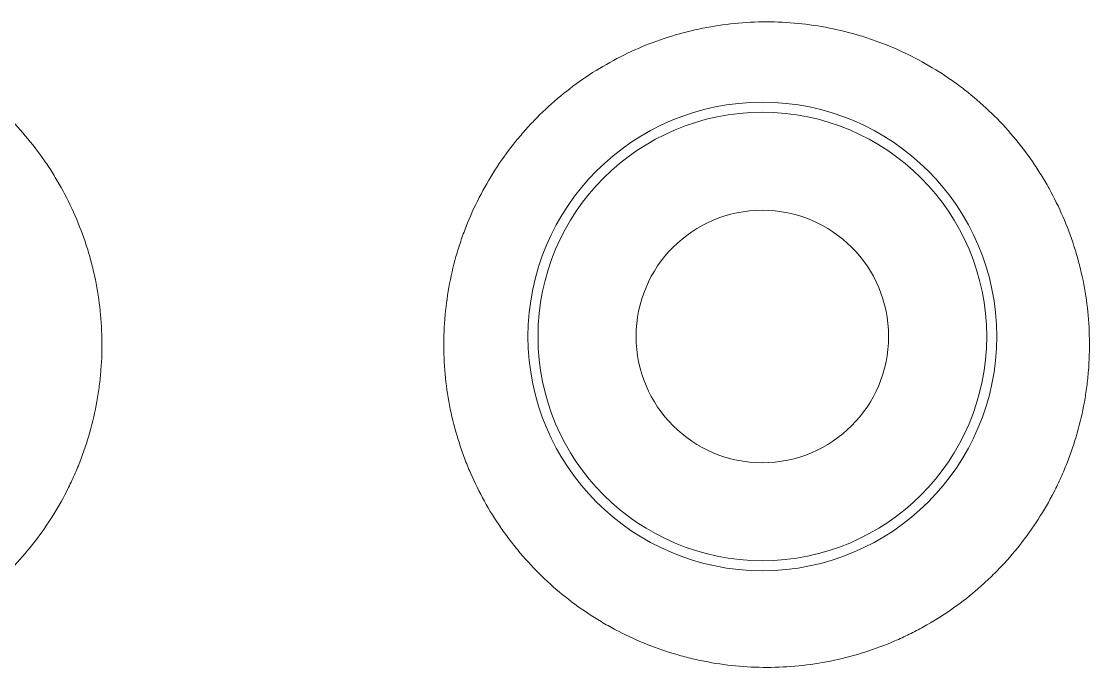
# Model space of a CAD drawing. Header units: inches. Extents: x 3778 to 56227, y -16914 to 35091.
# Drawn here: x 34996.969 to 35000.226, y -13107.716 to -13105.745 of the extents above; entities that cross this region are included whole.
import ezdxf

# ---------------------------------------------------------------- set-up
doc = ezdxf.new("R2010")
doc.units = ezdxf.units.IN
doc.header["$LTSCALE"] = 100
doc.header["$MEASUREMENT"] = 0
doc.layers.add('2-con', color=2, linetype='Continuous')
doc.layers.add('mark-B', color=2, linetype='Continuous', lineweight=20)

# ---------------------------------------------------------------- blocks, each defined once
blk = doc.blocks.new('무풍1way 일반')
at = {"layer": 'mark-B'}
for radius in [0.7146, 0.7146, 0.7146, 0.684, 0.385]:
    blk.add_circle((539.2174, -435.2882), radius, dxfattribs=at)
for points, knots in [([(539.2174, -436.2479), (539.1522, -436.2487), (539.088, -436.2431), (538.9934, -436.2255), (538.962, -436.2181), (538.9155, -436.2046), (538.9, -436.1997), (538.8693, -436.1891), (538.8541, -436.1835), (538.7793, -436.1535), (538.7224, -436.124), (538.6551, -436.0803), (538.6419, -436.0712), (538.6157, -436.0523), (538.6028, -436.0425), (538.5649, -436.0122), (538.5408, -435.9909), (538.472, -435.924), (538.4308, -435.8752), (538.385, -435.8088), (538.3762, -435.7953), (538.3592, -435.7678), (538.3348, -435.7262), (538.2996, -435.6545), (538.2771, -435.5947), (538.2623, -435.5489), (538.2578, -435.5335), (538.2495, -435.5024), (538.2456, -435.4866), (538.2286, -435.4077), (538.2213, -435.3442), (538.2196, -435.2482), (538.2206, -435.2161), (538.2245, -435.1678), (538.2262, -435.1516), (538.2303, -435.1195), (538.2328, -435.1036), (538.2471, -435.0245), (538.2646, -434.9628), (538.294, -434.8879), (538.3003, -434.873), (538.3136, -434.8434), (538.3207, -434.8287), (538.3429, -434.7854), (538.359, -434.7574), (538.4111, -434.6763), (538.451, -434.6258), (538.5075, -434.5673), (538.5192, -434.5558), (538.5429, -434.5336), (538.5792, -434.5012), (538.6431, -434.4522), (538.6979, -434.4181), (538.7403, -434.3945), (538.7547, -434.387), (538.784, -434.3726), (538.7988, -434.3658), (538.8734, -434.3336), (538.9347, -434.314), (539.0294, -434.2938), (539.0614, -434.2885), (539.1262, -434.2812), (539.1585, -434.2792), (539.2552, -434.278), (539.3192, -434.2834), (539.3988, -434.2981), (539.4147, -434.3015), (539.4463, -434.309), (539.4933, -434.3213), (539.5692, -434.3474), (539.6275, -434.374), (539.6703, -434.3962), (539.6844, -434.4039), (539.7123, -434.4202), (539.7262, -434.4287), (539.794, -434.4727), (539.844, -434.5127), (539.9128, -434.5795), (539.9347, -434.603), (539.966, -434.6399), (539.9761, -434.6526), (539.9957, -434.6782), (540.0052, -434.6912), (540.0507, -434.7571), (540.0817, -434.8129), (540.1136, -434.8865), (540.1196, -434.9014), (540.131, -434.9316), (540.1363, -434.9469), (540.1511, -434.993), (540.1595, -435.0239), (540.1798, -435.1176), (540.1872, -435.1812), (540.1887, -435.262), (540.1886, -435.2783), (540.1876, -435.3106), (540.1849, -435.3588), (540.1746, -435.4382), (540.1602, -435.5007), (540.1471, -435.5472), (540.1423, -435.5627), (540.132, -435.5934), (540.1264, -435.6087), (540.0968, -435.6841), (540.0675, -435.7413), (540.0154, -435.8225), (539.9967, -435.8489), (539.9664, -435.8872), (539.9559, -435.8997), (539.9346, -435.9241), (539.9236, -435.9361), (539.8676, -435.9941), (539.8185, -436.0358), (539.7386, -436.0912), (539.7107, -436.1085), (539.654, -436.14), (539.5961, -436.1686), (539.5358, -436.1912), (539.4743, -436.2109), (539.4429, -436.2193), (539.3471, -436.2398), (539.2826, -436.247), (539.2174, -436.2479)], [0, 0, 0, 0, 0.03125, 0.03125, 0.046875, 0.046875, 0.054687, 0.054687, 0.0625, 0.0625, 0.09375, 0.09375, 0.101562, 0.101562, 0.109375, 0.109375, 0.125, 0.125, 0.15625, 0.15625, 0.164062, 0.164062, 0.171875, 0.1875, 0.203125, 0.203125, 0.210937, 0.210937, 0.21875, 0.21875, 0.25, 0.25, 0.265625, 0.265625, 0.273437, 0.273437, 0.28125, 0.28125, 0.3125, 0.3125, 0.320312, 0.320312, 0.328125, 0.328125, 0.34375, 0.34375, 0.375, 0.375, 0.382812, 0.382812, 0.390625, 0.40625, 0.421875, 0.421875, 0.429687, 0.429687, 0.4375, 0.4375, 0.46875, 0.46875, 0.484375, 0.484375, 0.5, 0.5, 0.53125, 0.53125, 0.539062, 0.539062, 0.546875, 0.5625, 0.578125, 0.578125, 0.585937, 0.585937, 0.59375, 0.59375, 0.625, 0.625, 0.640625, 0.640625, 0.648437, 0.648437, 0.65625, 0.65625, 0.6875, 0.6875, 0.695312, 0.695312, 0.703125, 0.703125, 0.71875, 0.71875, 0.75, 0.75, 0.757812, 0.757812, 0.765625, 0.78125, 0.796875, 0.796875, 0.804687, 0.804687, 0.8125, 0.8125, 0.84375, 0.84375, 0.859375, 0.859375, 0.867187, 0.867187, 0.875, 0.875, 0.90625, 0.90625, 0.921875, 0.921875, 0.9375, 0.953125, 0.953125, 0.96875, 0.96875, 1, 1, 1, 1]), ([(539.2174, -436.2479), (539.1522, -436.2487), (539.088, -436.2431), (538.9934, -436.2255), (538.962, -436.2181), (538.9155, -436.2046), (538.9, -436.1997), (538.8693, -436.1891), (538.8541, -436.1835), (538.7793, -436.1535), (538.7224, -436.124), (538.6551, -436.0803), (538.6419, -436.0712), (538.6157, -436.0523), (538.6028, -436.0425), (538.5649, -436.0122), (538.5408, -435.9909), (538.472, -435.924), (538.4308, -435.8752), (538.385, -435.8088), (538.3762, -435.7953), (538.3592, -435.7678), (538.3348, -435.7262), (538.2996, -435.6545), (538.2771, -435.5947), (538.2623, -435.5489), (538.2578, -435.5335), (538.2495, -435.5024), (538.2456, -435.4866), (538.2286, -435.4077), (538.2213, -435.3442), (538.2196, -435.2482), (538.2206, -435.2161), (538.2245, -435.1678), (538.2262, -435.1516), (538.2303, -435.1195), (538.2328, -435.1036), (538.2471, -435.0245), (538.2646, -434.9628), (538.294, -434.8879), (538.3003, -434.873), (538.3136, -434.8434), (538.3207, -434.8287), (538.3429, -434.7854), (538.359, -434.7574), (538.4111, -434.6763), (538.451, -434.6258), (538.5075, -434.5673), (538.5192, -434.5558), (538.5429, -434.5336), (538.5792, -434.5012), (538.6431, -434.4522), (538.6979, -434.4181), (538.7403, -434.3945), (538.7547, -434.387), (538.784, -434.3726), (538.7988, -434.3658), (538.8734, -434.3336), (538.9347, -434.314), (539.0294, -434.2938), (539.0614, -434.2885), (539.1262, -434.2812), (539.1585, -434.2792), (539.2552, -434.278), (539.3192, -434.2834), (539.3988, -434.2981), (539.4147, -434.3015), (539.4463, -434.309), (539.4933, -434.3213), (539.5692, -434.3474), (539.6275, -434.374), (539.6703, -434.3962), (539.6844, -434.4039), (539.7123, -434.4202), (539.7262, -434.4287), (539.794, -434.4727), (539.844, -434.5127), (539.9128, -434.5795), (539.9347, -434.603), (539.966, -434.6399), (539.9761, -434.6526), (539.9957, -434.6782), (540.0052, -434.6912), (540.0507, -434.7571), (540.0817, -434.8129), (540.1136, -434.8865), (540.1196, -434.9014), (540.131, -434.9316), (540.1363, -434.9469), (540.1511, -434.993), (540.1595, -435.0239), (540.1798, -435.1176), (540.1872, -435.1812), (540.1887, -435.262), (540.1886, -435.2783), (540.1876, -435.3106), (540.1849, -435.3588), (540.1746, -435.4382), (540.1602, -435.5007), (540.1471, -435.5472), (540.1423, -435.5627), (540.132, -435.5934), (540.1264, -435.6087), (540.0968, -435.6841), (540.0675, -435.7413), (540.0154, -435.8225), (539.9967, -435.8489), (539.9664, -435.8872), (539.9559, -435.8997), (539.9346, -435.9241), (539.9236, -435.9361), (539.8676, -435.9941), (539.8185, -436.0358), (539.7386, -436.0912), (539.7107, -436.1085), (539.654, -436.14), (539.5961, -436.1686), (539.5358, -436.1912), (539.4743, -436.2109), (539.4429, -436.2193), (539.3471, -436.2398), (539.2826, -436.247), (539.2174, -436.2479)], [0, 0, 0, 0, 0.03125, 0.03125, 0.046875, 0.046875, 0.054687, 0.054687, 0.0625, 0.0625, 0.09375, 0.09375, 0.101562, 0.101562, 0.109375, 0.109375, 0.125, 0.125, 0.15625, 0.15625, 0.164062, 0.164062, 0.171875, 0.1875, 0.203125, 0.203125, 0.210937, 0.210937, 0.21875, 0.21875, 0.25, 0.25, 0.265625, 0.265625, 0.273437, 0.273437, 0.28125, 0.28125, 0.3125, 0.3125, 0.320312, 0.320312, 0.328125, 0.328125, 0.34375, 0.34375, 0.375, 0.375, 0.382812, 0.382812, 0.390625, 0.40625, 0.421875, 0.421875, 0.429687, 0.429687, 0.4375, 0.4375, 0.46875, 0.46875, 0.484375, 0.484375, 0.5, 0.5, 0.53125, 0.53125, 0.539062, 0.539062, 0.546875, 0.5625, 0.578125, 0.578125, 0.585937, 0.585937, 0.59375, 0.59375, 0.625, 0.625, 0.640625, 0.640625, 0.648437, 0.648437, 0.65625, 0.65625, 0.6875, 0.6875, 0.695312, 0.695312, 0.703125, 0.703125, 0.71875, 0.71875, 0.75, 0.75, 0.757812, 0.757812, 0.765625, 0.78125, 0.796875, 0.796875, 0.804687, 0.804687, 0.8125, 0.8125, 0.84375, 0.84375, 0.859375, 0.859375, 0.867187, 0.867187, 0.875, 0.875, 0.90625, 0.90625, 0.921875, 0.921875, 0.9375, 0.953125, 0.953125, 0.96875, 0.96875, 1, 1, 1, 1]), ([(542.2298, -436.2486), (542.1646, -436.2495), (542.1005, -436.244), (542.0058, -436.2266), (541.9745, -436.2192), (541.9279, -436.2058), (541.9125, -436.2009), (541.8817, -436.1904), (541.8666, -436.1848), (541.7917, -436.155), (541.7349, -436.1256), (541.6675, -436.082), (541.6542, -436.073), (541.628, -436.0541), (541.6151, -436.0443), (541.5772, -436.0141), (541.5531, -435.9929), (541.4842, -435.9261), (541.4428, -435.8774), (541.397, -435.8111), (541.3881, -435.7976), (541.371, -435.7702), (541.3466, -435.7286), (541.3112, -435.6569), (541.2886, -435.5972), (541.2738, -435.5514), (541.2692, -435.536), (541.2608, -435.5049), (541.257, -435.4892), (541.2398, -435.4103), (541.2323, -435.3467), (541.2305, -435.2507), (541.2314, -435.2186), (541.2352, -435.1703), (541.2369, -435.1541), (541.241, -435.122), (541.2435, -435.106), (541.2576, -435.0268), (541.275, -434.9651), (541.3043, -434.8901), (541.3106, -434.8752), (541.3239, -434.8456), (541.3309, -434.8308), (541.353, -434.7875), (541.3691, -434.7595), (541.4212, -434.6782), (541.461, -434.6276), (541.5175, -434.569), (541.5291, -434.5575), (541.5528, -434.5353), (541.589, -434.5029), (541.6529, -434.4537), (541.7076, -434.4196), (541.7501, -434.3959), (541.7645, -434.3884), (541.7937, -434.374), (541.8085, -434.3671), (541.883, -434.3348), (541.9444, -434.3152), (542.0389, -434.2948), (542.0709, -434.2895), (542.1357, -434.2821), (542.168, -434.2801), (542.2646, -434.2787), (542.3287, -434.284), (542.4082, -434.2986), (542.4241, -434.3019), (542.4557, -434.3094), (542.5027, -434.3216), (542.5786, -434.3476), (542.6369, -434.3741), (542.6797, -434.3962), (542.6939, -434.4039), (542.7218, -434.4201), (542.7357, -434.4286), (542.8035, -434.4724), (542.8536, -434.5123), (542.9225, -434.579), (542.9444, -434.6024), (542.9757, -434.6393), (542.9859, -434.6519), (543.0056, -434.6775), (543.015, -434.6904), (543.0607, -434.7563), (543.0917, -434.8121), (543.1238, -434.8856), (543.1299, -434.9005), (543.1413, -434.9306), (543.1467, -434.9459), (543.1616, -434.992), (543.17, -435.0229), (543.1905, -435.1166), (543.198, -435.1802), (543.1997, -435.261), (543.1996, -435.2773), (543.1987, -435.3096), (543.1961, -435.3579), (543.1859, -435.4373), (543.1716, -435.4999), (543.1585, -435.5465), (543.1538, -435.5619), (543.1435, -435.5927), (543.1379, -435.608), (543.1084, -435.6835), (543.0792, -435.7407), (543.0272, -435.8221), (543.0085, -435.8485), (542.9782, -435.8868), (542.9678, -435.8994), (542.9465, -435.9239), (542.9355, -435.9358), (542.8795, -435.9939), (542.8305, -436.0357), (542.7507, -436.0912), (542.7228, -436.1086), (542.6661, -436.1402), (542.6082, -436.1688), (542.548, -436.1915), (542.4865, -436.2113), (542.4551, -436.2197), (542.3595, -436.2404), (542.295, -436.2477), (542.2298, -436.2486)], [0, 0, 0, 0, 0.03125, 0.03125, 0.046875, 0.046875, 0.054688, 0.054688, 0.0625, 0.0625, 0.09375, 0.09375, 0.101563, 0.101563, 0.109375, 0.109375, 0.125, 0.125, 0.15625, 0.15625, 0.164063, 0.164063, 0.171875, 0.1875, 0.203125, 0.203125, 0.210938, 0.210938, 0.21875, 0.21875, 0.25, 0.25, 0.265625, 0.265625, 0.273438, 0.273438, 0.28125, 0.28125, 0.3125, 0.3125, 0.320313, 0.320313, 0.328125, 0.328125, 0.34375, 0.34375, 0.375, 0.375, 0.382813, 0.382813, 0.390625, 0.40625, 0.421875, 0.421875, 0.429688, 0.429688, 0.4375, 0.4375, 0.46875, 0.46875, 0.484375, 0.484375, 0.5, 0.5, 0.53125, 0.53125, 0.539063, 0.539063, 0.546875, 0.5625, 0.578125, 0.578125, 0.585938, 0.585938, 0.59375, 0.59375, 0.625, 0.625, 0.640625, 0.640625, 0.648438, 0.648438, 0.65625, 0.65625, 0.6875, 0.6875, 0.695313, 0.695313, 0.703125, 0.703125, 0.71875, 0.71875, 0.75, 0.75, 0.757813, 0.757813, 0.765625, 0.78125, 0.796875, 0.796875, 0.804688, 0.804688, 0.8125, 0.8125, 0.84375, 0.84375, 0.859375, 0.859375, 0.867188, 0.867188, 0.875, 0.875, 0.90625, 0.90625, 0.921875, 0.921875, 0.9375, 0.953125, 0.953125, 0.96875, 0.96875, 1, 1, 1, 1]), ([(542.2298, -436.2486), (542.1646, -436.2495), (542.1005, -436.244), (542.0058, -436.2266), (541.9745, -436.2192), (541.9279, -436.2058), (541.9125, -436.2009), (541.8817, -436.1904), (541.8666, -436.1848), (541.7917, -436.155), (541.7349, -436.1256), (541.6675, -436.082), (541.6542, -436.073), (541.628, -436.0541), (541.6151, -436.0443), (541.5772, -436.0141), (541.5531, -435.9929), (541.4842, -435.9261), (541.4428, -435.8774), (541.397, -435.8111), (541.3881, -435.7976), (541.371, -435.7702), (541.3466, -435.7286), (541.3112, -435.6569), (541.2886, -435.5972), (541.2738, -435.5514), (541.2692, -435.536), (541.2608, -435.5049), (541.257, -435.4892), (541.2398, -435.4103), (541.2323, -435.3467), (541.2305, -435.2507), (541.2314, -435.2186), (541.2352, -435.1703), (541.2369, -435.1541), (541.241, -435.122), (541.2435, -435.106), (541.2576, -435.0268), (541.275, -434.9651), (541.3043, -434.8901), (541.3106, -434.8752), (541.3239, -434.8456), (541.3309, -434.8308), (541.353, -434.7875), (541.3691, -434.7595), (541.4212, -434.6782), (541.461, -434.6276), (541.5175, -434.569), (541.5291, -434.5575), (541.5528, -434.5353), (541.589, -434.5029), (541.6529, -434.4537), (541.7076, -434.4196), (541.7501, -434.3959), (541.7645, -434.3884), (541.7937, -434.374), (541.8085, -434.3671), (541.883, -434.3348), (541.9444, -434.3152), (542.0389, -434.2948), (542.0709, -434.2895), (542.1357, -434.2821), (542.168, -434.2801), (542.2646, -434.2787), (542.3287, -434.284), (542.4082, -434.2986), (542.4241, -434.3019), (542.4557, -434.3094), (542.5027, -434.3216), (542.5786, -434.3476), (542.6369, -434.3741), (542.6797, -434.3962), (542.6939, -434.4039), (542.7218, -434.4201), (542.7357, -434.4286), (542.8035, -434.4724), (542.8536, -434.5123), (542.9225, -434.579), (542.9444, -434.6024), (542.9757, -434.6393), (542.9859, -434.6519), (543.0056, -434.6775), (543.015, -434.6904), (543.0607, -434.7563), (543.0917, -434.8121), (543.1238, -434.8856), (543.1299, -434.9005), (543.1413, -434.9306), (543.1467, -434.9459), (543.1616, -434.992), (543.17, -435.0229), (543.1905, -435.1166), (543.198, -435.1802), (543.1997, -435.261), (543.1996, -435.2773), (543.1987, -435.3096), (543.1961, -435.3579), (543.1859, -435.4373), (543.1716, -435.4999), (543.1585, -435.5465), (543.1538, -435.5619), (543.1435, -435.5927), (543.1379, -435.608), (543.1084, -435.6835), (543.0792, -435.7407), (543.0272, -435.8221), (543.0085, -435.8485), (542.9782, -435.8868), (542.9678, -435.8994), (542.9465, -435.9239), (542.9355, -435.9358), (542.8795, -435.9939), (542.8305, -436.0357), (542.7507, -436.0912), (542.7228, -436.1086), (542.6661, -436.1402), (542.6082, -436.1688), (542.548, -436.1915), (542.4865, -436.2113), (542.4551, -436.2197), (542.3595, -436.2404), (542.295, -436.2477), (542.2298, -436.2486)], [0, 0, 0, 0, 0.03125, 0.03125, 0.046875, 0.046875, 0.054688, 0.054688, 0.0625, 0.0625, 0.09375, 0.09375, 0.101563, 0.101563, 0.109375, 0.109375, 0.125, 0.125, 0.15625, 0.15625, 0.164063, 0.164063, 0.171875, 0.1875, 0.203125, 0.203125, 0.210938, 0.210938, 0.21875, 0.21875, 0.25, 0.25, 0.265625, 0.265625, 0.273438, 0.273438, 0.28125, 0.28125, 0.3125, 0.3125, 0.320313, 0.320313, 0.328125, 0.328125, 0.34375, 0.34375, 0.375, 0.375, 0.382813, 0.382813, 0.390625, 0.40625, 0.421875, 0.421875, 0.429688, 0.429688, 0.4375, 0.4375, 0.46875, 0.46875, 0.484375, 0.484375, 0.5, 0.5, 0.53125, 0.53125, 0.539063, 0.539063, 0.546875, 0.5625, 0.578125, 0.578125, 0.585938, 0.585938, 0.59375, 0.59375, 0.625, 0.625, 0.640625, 0.640625, 0.648438, 0.648438, 0.65625, 0.65625, 0.6875, 0.6875, 0.695313, 0.695313, 0.703125, 0.703125, 0.71875, 0.71875, 0.75, 0.75, 0.757813, 0.757813, 0.765625, 0.78125, 0.796875, 0.796875, 0.804688, 0.804688, 0.8125, 0.8125, 0.84375, 0.84375, 0.859375, 0.859375, 0.867188, 0.867188, 0.875, 0.875, 0.90625, 0.90625, 0.921875, 0.921875, 0.9375, 0.953125, 0.953125, 0.96875, 0.96875, 1, 1, 1, 1])]:
    blk.add_open_spline(points, degree=3, knots=knots, dxfattribs=at)
blk = doc.blocks.new('dpdjzjs')
at = {"layer": 'mark-B', "rotation": 180}
blk.add_blockref('무풍1way 일반', (171509.31, 88288.448), dxfattribs=at)

msp = doc.modelspace()

# ---------------------------------------------------------------- block references
at = {"layer": '2-con'}
msp.add_blockref('dpdjzjs', (-135970.8648, -101830.4424), dxfattribs=at)

doc.saveas('drawing.dxf')
